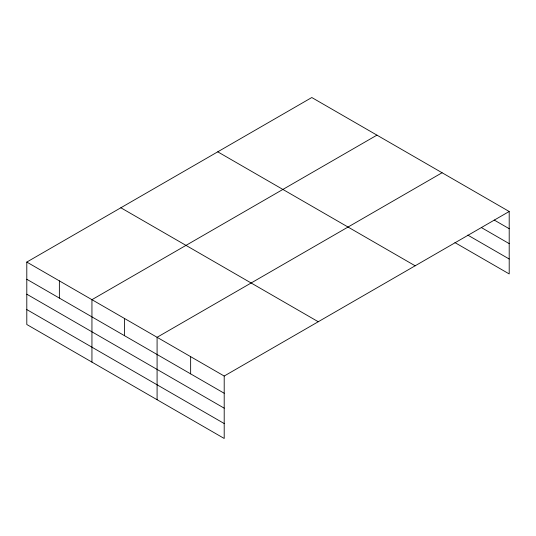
<?xml version="1.0" encoding="UTF-8"?>
<svg xmlns="http://www.w3.org/2000/svg" width="536" height="536" viewBox="0 0 536 536"><rect width="100%" height="100%" fill="white"/><g stroke="black" fill="none" stroke-linecap="round" stroke-linejoin="round"><path stroke-width="0.8" d="M509.2 211.499L311.798 97.525L26.8 262.07L26.8 324.501L224.202 438.475L224.202 376.038L509.2 211.499L509.2 273.93L454.937 242.6M376.942 135.139L91.944 299.678L91.944 362.115M442.086 172.746L157.088 337.291L157.088 399.722M494.205 220.048L509.2 228.705M481.355 227.552L509.2 243.632M467.787 235.096L509.2 259.009M217.75 151.829L415.152 265.796M120.848 207.774L318.25 321.741M26.8 262.07L224.202 376.038M26.8 279.276L224.202 393.25M26.8 294.204L224.202 408.171M26.8 309.58L224.202 423.547M190.642 356.661L190.642 373.873M124.513 318.485L124.513 335.69M59.369 280.877L59.369 298.083"/></g></svg>
